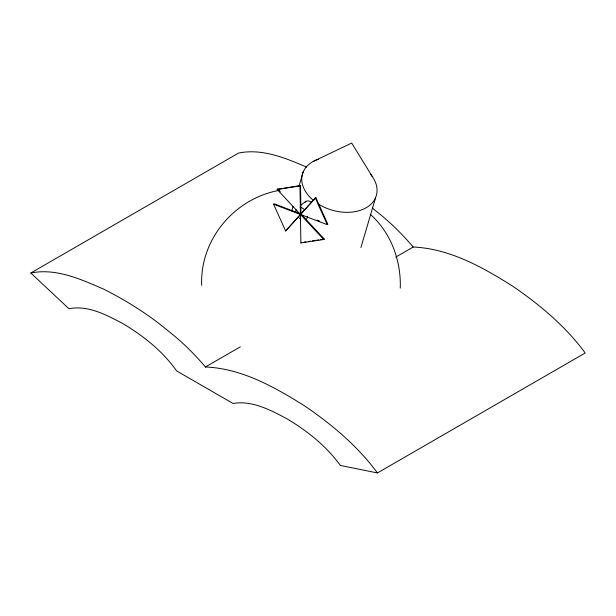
<?xml version="1.0" encoding="UTF-8"?>
<svg xmlns="http://www.w3.org/2000/svg" width="616" height="616" viewBox="0 0 616 616"><rect width="100%" height="100%" fill="white"/><g stroke="black" fill="none" stroke-linecap="round" stroke-linejoin="round"><path stroke-width="0.92" d="M291.699 210.98L293.031 206.437M298.914 186.463L303.188 171.933M360.914 247.555L375.614 197.605M273.596 204.219L285.616 230.977L315.808 197.497L327.827 224.255L327.265 224.678L273.596 204.219L274.159 203.796L300.1 213.683M315.808 197.497L285.616 230.977M323.731 239.501L277.131 189.397L300.539 185.516L300.993 214.022L324.293 239.077L323.731 239.501L300.885 242.95L299.969 185.947L300.539 185.516M300.593 205.367L305.913 201.363M300.431 214.445L300.993 214.022M300.885 242.95L301.447 242.527M395.734 257.111L413.19 247.039C449.711 248.579 482.79 267.321 512.997 286.371C540.047 304.951 565.681 326.403 585.2 352.991L377.454 472.934L340.386 465.457C326.318 446.038 307.184 430.838 286.71 418.641C270.378 410.056 252.09 400.161 233.025 403.472L176.607 370.901C162.693 351.166 143.397 335.835 122.8 323.546C106.468 315.03 88.026 304.874 68.992 308.77L30.8 272.996L238.546 153.061C261.946 148.279 285.424 157.927 306.568 167.105M30.8 272.996C56.094 267.906 81.143 279.325 103.842 289.235C126.927 300.862 148.941 314.761 168.753 331.4A178.686 103.165 60 0 1 205.444 366.974L240.348 346.831M313.221 161.454L351.674 143.066L372.334 176.592M279.087 190.421C234.442 198.437 199.8 239.609 201.671 285.347M277.131 189.397L299.969 185.947M304.189 242.111L306.021 241.842M308.762 241.426L310.587 241.149M312.412 240.871L314.245 240.594M316.07 240.317L318.811 239.901M320.636 239.624L324.293 239.077M205.444 366.974C241.965 368.522 275.052 387.256 305.259 406.314C332.301 424.894 357.942 446.338 377.454 472.934M317.094 220.158L319.773 221.183M370.339 214.376C391.029 232.725 401.262 260.791 400.246 288.142M372.195 207.915L376.499 211.457A178.686 103.165 60 0 1 413.19 247.039M277.693 188.973L280.28 191.753M315.238 197.921L327.265 224.678M370.801 174.559A38.485 26.411 16.4 0 1 365.935 207.892A38.485 26.411 16.4 0 1 318.372 204.011M313.729 200.67A38.485 26.411 16.4 0 1 318.326 159.251M300.146 218.757A7.292 4.72 53 0 1 298.752 217.54M296.057 212.736A7.292 4.72 53 0 1 296.057 209.656M300.146 207.261A7.292 4.72 53 0 1 304.535 209.794M307.43 216.231A7.292 4.72 53 0 1 305.736 219.689M304.989 202.187A7.292 4.72 53 0 1 311.496 202.294"/></g></svg>
